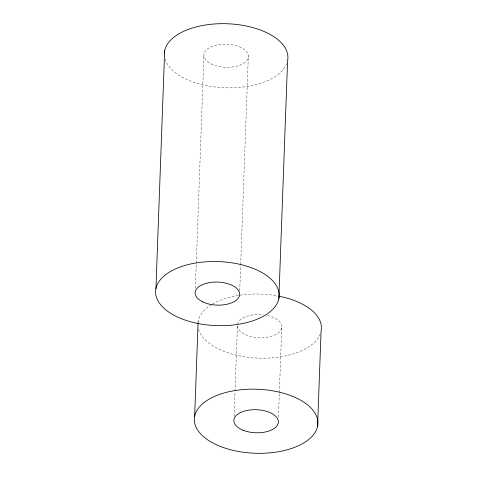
<?xml version="1.0" encoding="UTF-8"?>
<svg xmlns="http://www.w3.org/2000/svg" width="477" height="477" viewBox="0 0 477 477"><rect width="100%" height="100%" fill="white"/><g stroke="black" fill="none" stroke-linecap="round" stroke-linejoin="round"><path stroke-width="0.36" stroke-dasharray="2.38 1.79" d="M195.361 288.346L196.262 263.817M196.291 263.077L203.894 55.708M198.086 322.601L198.14 321.11M234.1 416.469L235 391.945M235.024 391.2L237.421 325.791M239.728 290.678L240.652 265.409M240.682 264.663L248.338 55.809M278.461 417.089L279.331 393.304M279.361 392.565L281.734 327.902M320.276 333.834A61.831 32.031 2.1 0 1 258.546 358.12A61.831 32.031 2.1 0 1 198.569 329.488M197.919 322.494A61.831 32.031 2.1 0 1 211.919 304.439M212.533 304.076A61.831 32.031 2.1 0 1 277.584 295.925M267.573 315.547A22.258 11.531 2.1 0 1 281.191 329.47A22.258 11.531 2.1 0 1 256.894 337.483A22.258 11.531 2.1 0 1 237.355 325.511M237.48 324.306A22.258 11.531 2.1 0 1 263.364 314.832M286.784 63.489A61.831 32.031 2.1 0 1 225.055 87.774A61.831 32.031 2.1 0 1 165.078 59.142M211.144 63.894A22.258 11.531 2.1 0 0 247.855 58.796A22.258 11.531 2.1 0 0 219.348 44.588A22.258 11.531 2.1 0 0 211.144 63.894"/><path stroke-width="0.72" d="M155.931 288.609L164.654 50.771M194.652 416.248L198.056 323.34M278.86 298.59A61.831 32.031 2.1 0 0 192.249 263.65A61.831 32.031 2.1 0 0 181.081 318.553A61.831 32.031 2.1 0 0 278.86 298.59L287.577 60.752A61.831 32.031 2.1 0 0 229.884 23.874A61.831 32.031 2.1 0 0 164.327 53.543M317.581 426.229A61.831 32.031 2.1 0 0 230.969 391.295A61.831 32.031 2.1 0 0 219.802 446.198A61.831 32.031 2.1 0 0 317.581 426.229L321.069 331.098A61.831 32.031 2.1 0 0 278.985 296.193M243.043 430.224A22.258 11.531 2.1 0 0 278.246 423.039A22.258 11.531 2.1 0 0 247.062 410.458A22.258 11.531 2.1 0 0 243.043 430.224M202.427 301.732A22.258 11.531 2.1 0 0 239.132 296.64A22.258 11.531 2.1 0 0 210.625 282.426A22.258 11.531 2.1 0 0 202.427 301.732"/></g></svg>
